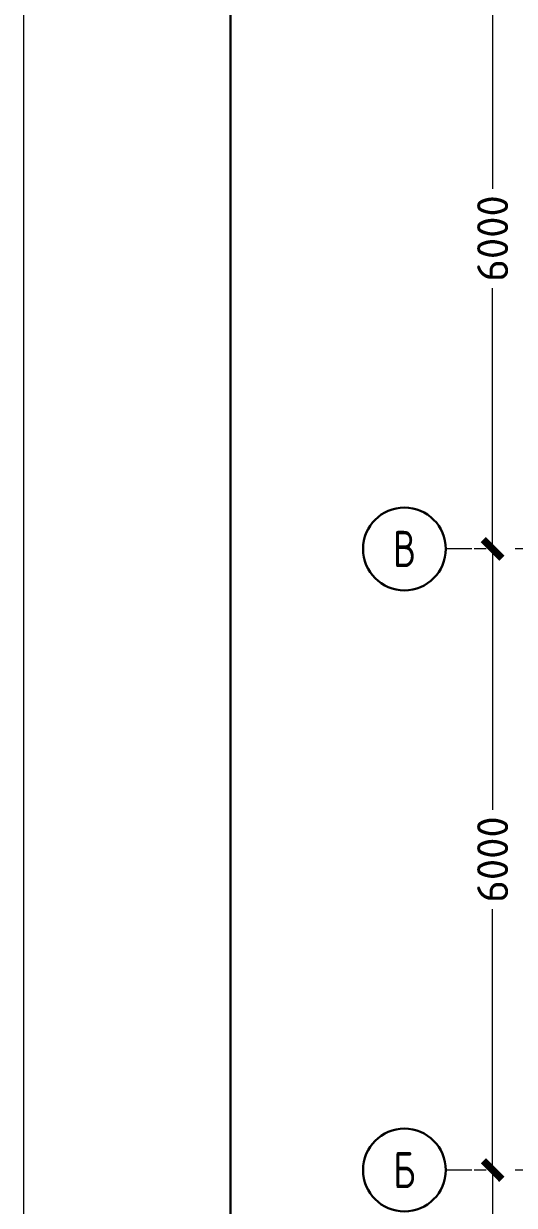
# Model space of a CAD drawing. Extents: x -965262 to 1142518, y -357520 to 71675.
# Drawn here: x 466168 to 470913, y -224546 to -213130 of the extents above; entities that cross this region are included whole.
import ezdxf

# ---------------------------------------------------------------- set-up
doc = ezdxf.new("R2010")
doc.units = 0
doc.header["$LTSCALE"] = 10
doc.linetypes.add('DOTE', pattern=[2.42, 2, -0.2, 0.02, -0.2])
doc.layers.get('0').update_dxf_attribs({"linetype": 'CONTINUOUS', "lineweight": 30})
doc.layers.get('Defpoints').update_dxf_attribs({"linetype": 'CONTINUOUS'})
doc.layers.add('DOTE', color=7, linetype='DOTE', lineweight=9)
doc.styles.add('GOST 2.304', font='isocpeur.ttf', dxfattribs={"width": 0.75, "height": 250})
doc.styles.get("Standard").update_dxf_attribs({"font": 'isocpeur.ttf', "height": 300})
doc.dimstyles.get("Standard").update_dxf_attribs({"dimscale": 100, "dimtxt": 300, "dimasz": 1.8, "dimexe": 1.8, "dimexo": 0.625, "dimgap": 0.9, "dimtad": 0, "dimdec": 0, "dimzin": 0, "dimdsep": 46, "dimtxsty": 'Standard', "dimblk": 'ARCHTICK', "dimcen": 0.9, "dimclrd": 256, "dimclre": 256, "dimclrt": 256, "dimadec": 0, "dimazin": 0, "dimtfac": 1, "dimtdec": 0, "dimtofl": 0, "dimtmove": 0, "dimatfit": 3, "dimfxl": 1, "dimtolj": 1, "dimtzin": 0, "dimlwd": 15, "dimlwe": 15, "dimarcsym": 0})

# ---------------------------------------------------------------- blocks, each defined once
blk = doc.blocks.new('_ArchTick')
at = {"color": 0, "linetype": 'ByBlock', "lineweight": 0, "const_width": 0.4}
blk.add_lwpolyline([(-0.5, -0.5), (0.5, 0.5)], dxfattribs=at)
blk = doc.blocks.new('*D1878')
at = {"lineweight": 15, "transparency": 16777216}
for p, q in [((470641, -224205), (470523, -224205)), ((470703, -224205), (470703, -226725)), ((470703, -230205), (470703, -227685)), ((470641, -230205), (470523, -230205))]:
    blk.add_line(p, q, dxfattribs=at)
at = {"layer": 'Defpoints', "color": 0, "lineweight": 15, "transparency": 16777216}
for p in [(470703, -224205), (470703, -224205), (470703, -230205)]:
    blk.add_point(p, dxfattribs=at)
at = {"lineweight": 15, "transparency": 16777216, "xscale": 180, "yscale": 180, "zscale": 180}
for p, rotation in [((470703, -224205), 90), ((470703, -230205), 270)]:
    blk.add_blockref('_ArchTick', p, dxfattribs=dict(at, rotation=rotation))
at = {"lineweight": 15, "transparency": 16777216, "insert": (470703, -227205), "char_height": 300, "attachment_point": 5, "rotation": 90}
blk.add_mtext('\\A1;6000', dxfattribs=at)
blk = doc.blocks.new('*D1879')
at = {"lineweight": 15, "transparency": 16777216}
for p, q in [((470641, -218205), (470523, -218205)), ((470703, -218205), (470703, -220725)), ((470703, -224205), (470703, -221685)), ((470641, -224205), (470523, -224205))]:
    blk.add_line(p, q, dxfattribs=at)
at = {"layer": 'Defpoints', "color": 0, "lineweight": 15, "transparency": 16777216}
for p in [(470703, -218205), (470703, -218205), (470703, -224205, 1451)]:
    blk.add_point(p, dxfattribs=at)
at = {"lineweight": 15, "transparency": 16777216, "xscale": 180, "yscale": 180, "zscale": 180}
for p, rotation in [((470703, -218205), 90), ((470703, -224205), 270)]:
    blk.add_blockref('_ArchTick', p, dxfattribs=dict(at, rotation=rotation))
at = {"lineweight": 15, "transparency": 16777216, "insert": (470703, -221205), "char_height": 300, "attachment_point": 5, "rotation": 90}
blk.add_mtext('\\A1;6000', dxfattribs=at)
blk = doc.blocks.new('*D1880')
at = {"lineweight": 15, "transparency": 16777216}
for p, q in [((470641, -212205), (470523, -212205)), ((470703, -212205), (470703, -214725)), ((470703, -218205), (470703, -215685)), ((470641, -218205), (470523, -218205))]:
    blk.add_line(p, q, dxfattribs=at)
at = {"layer": 'Defpoints', "color": 0, "lineweight": 15, "transparency": 16777216}
for p in [(470703, -212205), (470703, -212205), (470703, -218205, 1451)]:
    blk.add_point(p, dxfattribs=at)
at = {"lineweight": 15, "transparency": 16777216, "xscale": 180, "yscale": 180, "zscale": 180}
for p, rotation in [((470703, -212205), 90), ((470703, -218205), 270)]:
    blk.add_blockref('_ArchTick', p, dxfattribs=dict(at, rotation=rotation))
at = {"lineweight": 15, "transparency": 16777216, "insert": (470703, -215205), "char_height": 300, "attachment_point": 5, "rotation": 90}
blk.add_mtext('\\A1;6000', dxfattribs=at)

msp = doc.modelspace()

# ---------------------------------------------------------------- linework, layer by layer
at = {"lineweight": 15, "elevation": 9801.8}
msp.add_lwpolyline([(525617.6, -240087.8), (525617.6, -198037.8), (466167.6, -198037.8), (466167.6, -240087.8)], close=True, dxfattribs=at)
at = {"elevation": 9801.8}
msp.add_lwpolyline([(525117.6, -239587.8), (525117.6, -198537.8), (468167.6, -198537.8), (468167.6, -239587.8)], close=True, dxfattribs=at)
at = {"layer": 'DOTE', "color": 7, "ltscale": 100}
for p, q in [((509221.8, -218205.1, 9801.8), (470250, -218205.1, 9801.8)), ((509221.8, -224205.1, 9801.8), (470250, -224205.1, 9801.8))]:
    msp.add_line(p, q, dxfattribs=at)
at = {"layer": 'DOTE', "color": 7, "linetype": 'Continuous', "lineweight": 30}
for centre in [(469850, -218205.1, 9801.8), (469850, -224205.1, 9801.8)]:
    msp.add_circle(centre, 400, dxfattribs=at)

# ---------------------------------------------------------------- texts
at = {"layer": 'DOTE', "color": 7, "linetype": 'Continuous', "lineweight": 30, "ltscale": 100, "char_height": 350, "width": 800, "attachment_point": 5, "style": 'GOST 2.304'}
for s, insert in [('В', (469850, -218205.1, 9801.8)), ('Б', (469850, -224205.1, 9801.8))]:
    msp.add_mtext(s, dxfattribs=dict(at, insert=insert))

# ---------------------------------------------------------------- dimensions: what is measured, and where the dimension line sits
at = {"color": 7, "lineweight": 15}
for base, p1, p2, picture, middle in [((470703.2, -212205.1, 9801.8), (470703.2, -218205.1, 11253.1), (470703.2, -212205.1, 9801.8), '*D1880', (470703.2, -215205.1, 9801.8)), ((470703.2, -218205.1, 9801.8), (470703.2, -224205.1, 11253.1), (470703.2, -218205.1, 9801.8), '*D1879', (470703.2, -221205.1, 9801.8)), ((470703.2, -224205.1, 9801.8), (470703.2, -230205.1, 9801.8), (470703.2, -224205.1, 9801.8), '*D1878', (470703.2, -227205.1, 9801.8))]:
    dim = msp.add_linear_dim(base=base, p1=p1, p2=p2, angle=90, dimstyle='Standard', dxfattribs=at)
    dim.commit()
    dim.dimension.update_dxf_attribs({"geometry": picture, "text_midpoint": middle})

doc.saveas('drawing.dxf')
